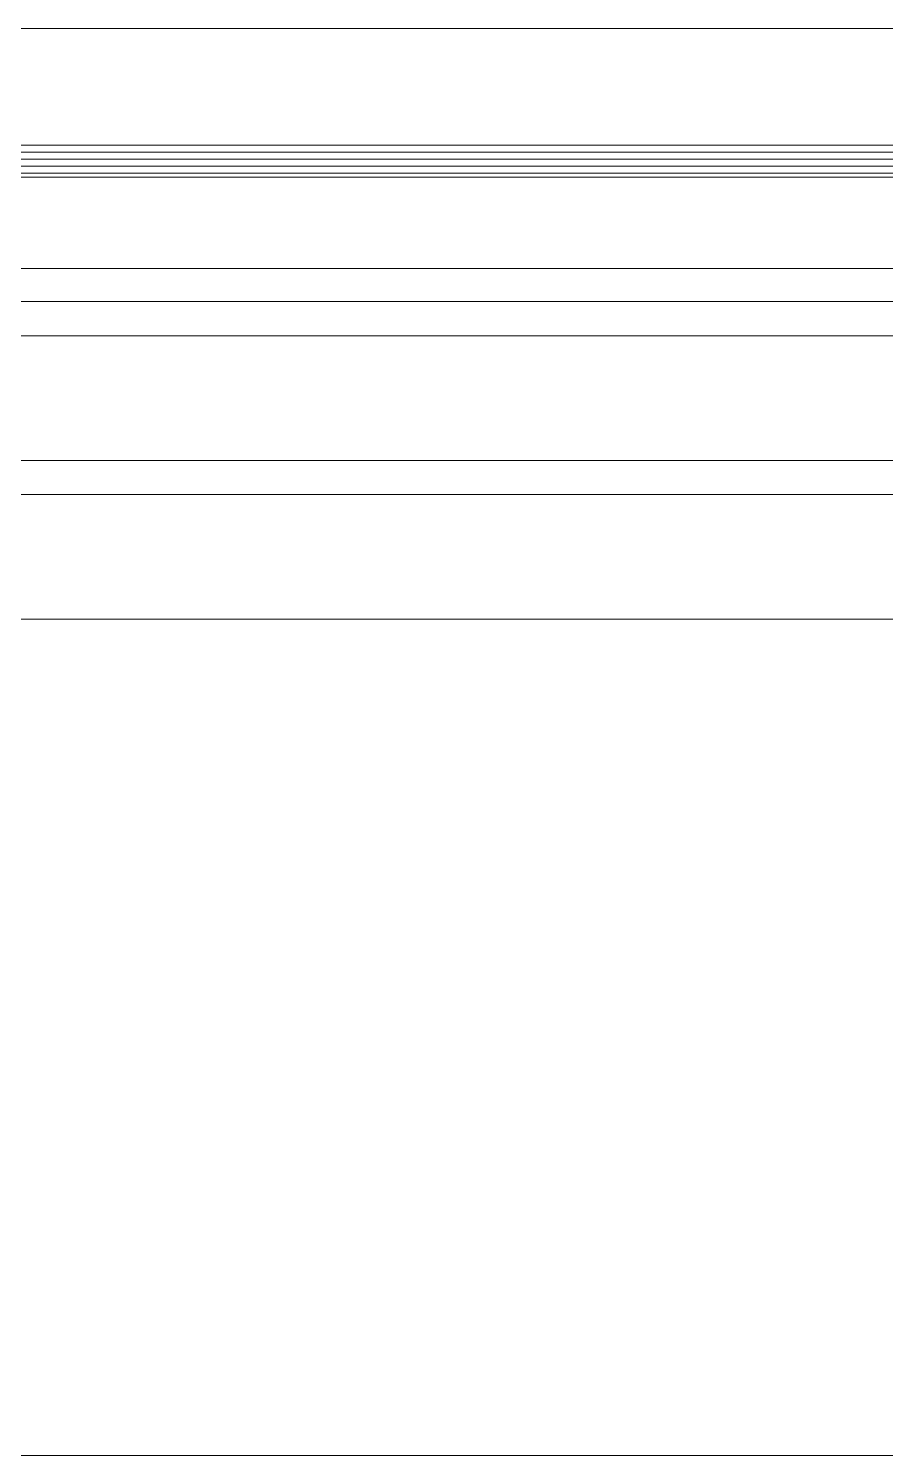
# Model space of a CAD drawing. Header units: inches. Extents: x -12 to 176, y -4 to 123.
# Drawn here: x 44.51 to 55.88, y 99.43 to 118.36 of the extents above; entities that cross this region are included whole.
import ezdxf

# ---------------------------------------------------------------- set-up
doc = ezdxf.new("R2010")
doc.units = ezdxf.units.IN
doc.layers.add('ZANO_R', color=7, linetype='Continuous', lineweight=0)

msp = doc.modelspace()

# ---------------------------------------------------------------- linework, layer by layer
at = {"layer": 'ZANO_R'}
for p, q in [((1.60821, 118.36439), (72.2382, 118.36439)), ((69.00985, 116.81625), (38.10431, 116.81625)), ((69.00985, 116.72315), (38.10431, 116.72315)), ((69.00985, 116.63005), (38.10431, 116.63005)), ((69.00985, 116.53695), (38.10431, 116.53695)), ((69.00985, 116.44385), (38.10431, 116.44385)), ((37.12005, 116.39455), (69.9941, 116.39455)), ((1.4901, 115.17989), (72.35631, 115.17989)), ((72.2382, 114.74213), (1.60821, 114.74213)), ((1.60821, 114.28744), (72.2382, 114.28744)), ((72.2382, 112.63503), (1.60821, 112.63503)), ((37.12005, 112.18034), (69.9941, 112.18034)), ((72.2382, 110.52793), (1.60821, 110.52793))]:
    msp.add_line(p, q, dxfattribs=at)
msp.add_lwpolyline([(-3.24405, 115.17989), (76.4408, 115.17989), (76.4408, 99.43184), (-3.24405, 99.43184)], close=True, dxfattribs=at)
msp.add_lwpolyline([(-12.38793, 99.43184), (176.21218, 99.43184)], dxfattribs=at)

doc.saveas('drawing.dxf')
